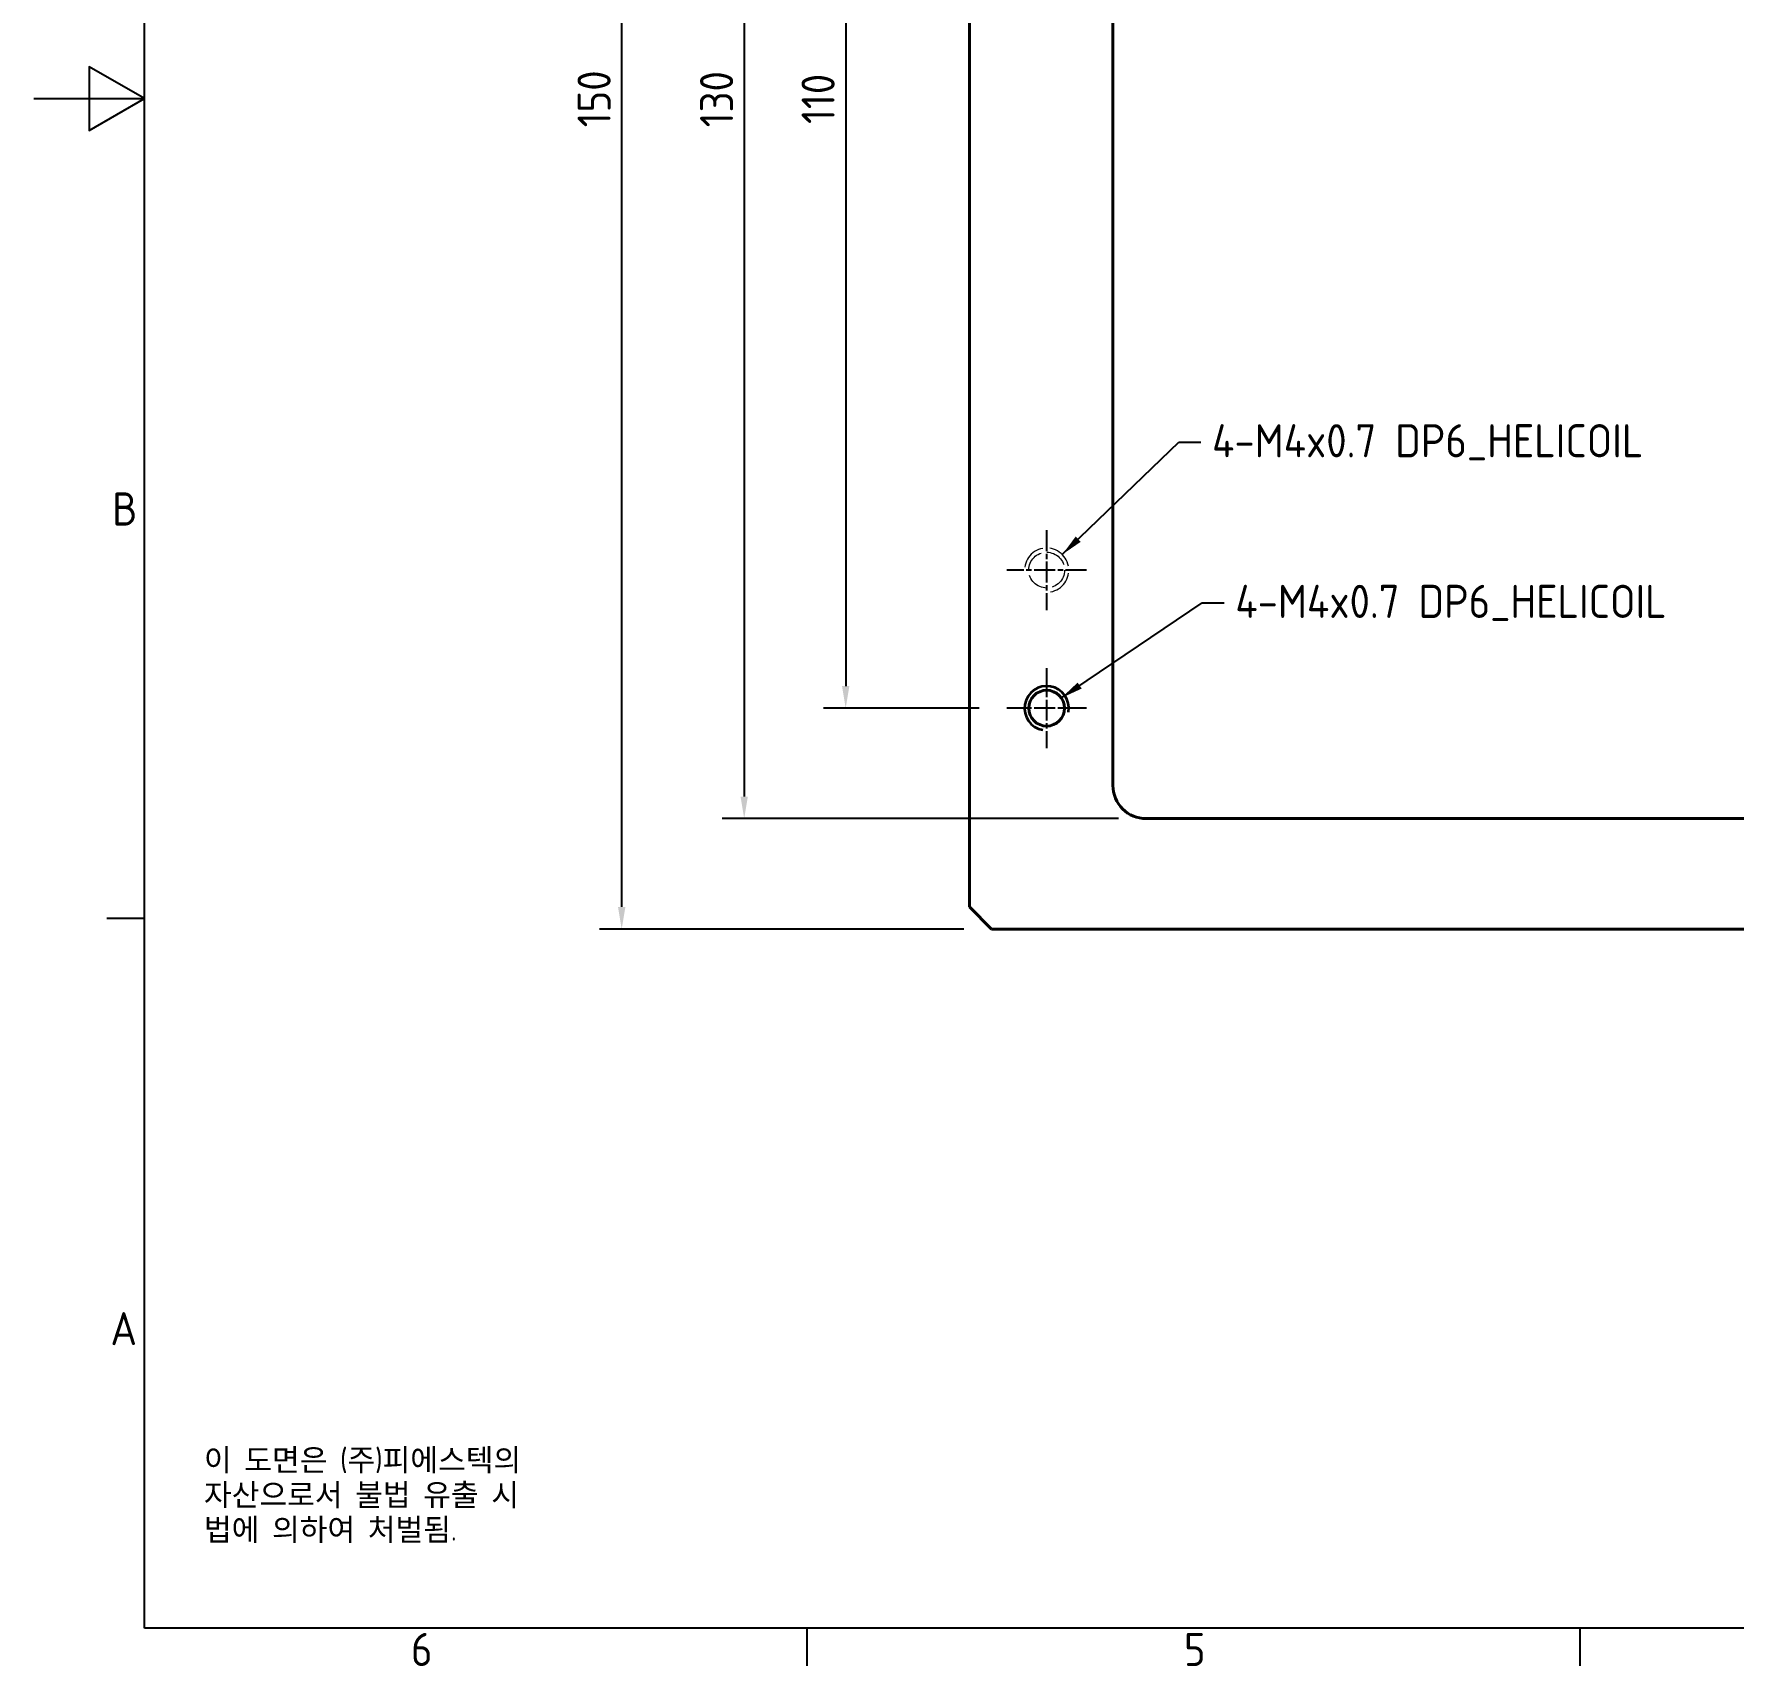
# Model space of a CAD drawing. Header units: millimetres. Extents: x 0 to 420, y 0 to 297.
# Drawn here: x 0 to 153.9, y 6.6 to 154.4 of the extents above; entities that cross this region are included whole.
import ezdxf

# ---------------------------------------------------------------- set-up
doc = ezdxf.new("R2010")
doc.units = ezdxf.units.MM
doc.linetypes.add('CHAIN', pattern=[0.35429999999999995, 0.2362, -0.0295, 0.0591, -0.0295])
doc.linetypes.add('DASHED', pattern=[0.2067, 0.1654, -0.0413])
doc.layers.get('0').update_dxf_attribs({"color": 3, "lineweight": 25})
for name, color, linetype, lineweight in [('가려진 것(ISO)', 2, 'DASHED', 18), ('가시적인 것(ISO)', 3, 'Continuous', 40), ('가시적인 좁은 것(ISO)', 3, 'Continuous', 35), ('경계(ISO)', 7, 'Continuous', 25), ('기호(ISO)', 5, 'Continuous', 25), ('중심 표식(ISO)', 1, 'Continuous', 25), ('치수(ISO)', 2, 'Continuous', 25)]:
    doc.layers.add(name, color=color, linetype=linetype, lineweight=lineweight)
doc.styles.add('문자 텍스트_M2B', font='isocp.shx')
doc.styles.add('문자 텍스트_PSTEK_POSCO', font='isocp.shx')
doc.styles.add('치수 텍스트_PSTEK_POSCO', font='isocp.shx')
doc.dimstyles.new('치수_PSTEK_POSCO', dxfattribs={"dimtxt": 3, "dimasz": 2, "dimexe": 2, "dimexo": 2.5, "dimgap": 1, "dimtad": 1, "dimrnd": 1e-08, "dimdsep": 46, "dimtxsty": '치수 텍스트_PSTEK_POSCO', "dimcen": 0.09, "dimdle": 10, "dimclrd": 7, "dimclre": 7, "dimclrt": 2, "dimadec": 1, "dimazin": 2, "dimtfac": 1, "dimtmove": 0, "dimatfit": 3, "dimfxl": 0, "dimtolj": 1, "dimlwd": -1, "dimlwe": -1, "dimarcsym": 0})
doc.dimstyles.new('치수_PSTEK_POSCO$7', dxfattribs={"dimtxt": 3, "dimasz": 2, "dimexe": 2, "dimexo": 2.5, "dimgap": 1, "dimtad": 1, "dimrnd": 1e-08, "dimdsep": 46, "dimtxsty": '치수 텍스트_PSTEK_POSCO', "dimcen": 0.09, "dimdle": 10, "dimclrd": 7, "dimclre": 7, "dimclrt": 2, "dimadec": 1, "dimazin": 2, "dimtfac": 1, "dimtmove": 0, "dimatfit": 3, "dimfxl": 0, "dimtolj": 1, "dimlwd": -1, "dimlwe": -1, "dimarcsym": 0})

# ---------------------------------------------------------------- blocks, each defined once
blk = doc.blocks.new('경계 Default Border')
at = {"layer": '경계(ISO)'}
for p, q in [((10, 74.25000190734863), (6.599999666213989, 74.25000190734863)), ((70, 10), (70, 6.599999666213989)), ((140, 10), (140, 6.599999666213989))]:
    blk.add_line(p, q, dxfattribs=at)
at = {"layer": '경계(ISO)', "flags": 128}
for points in [[(10, 10), (10, 287.0000076293945), (410, 287.0000076293945), (410, 10), (10, 10)], [(0, 148.5000038146973), (10, 148.5000038146973), (5, 151.3867473602295), (5, 145.6132507324219), (10, 148.5000038146973)]]:
    blk.add_lwpolyline(points, dxfattribs=at)
at = {"layer": '경계(ISO)', "color": 2, "char_height": 3.00000011920929, "attachment_point": 7, "style": '문자 텍스트_M2B'}
for s, insert in [('B', (7.078270083685684, 109.8463944559917)), ('A', (6.914400698149937, 35.61784856929444)), ('6', (34.14453946055966, 6.57139439638704)), ('5', (104.1445394605597, 6.57139439638704))]:
    blk.add_mtext(s, dxfattribs=dict(at, insert=insert))
blk = doc.blocks.new('*D22')
at = {"layer": 'Defpoints', "color": 0, "transparency": 16777216}
for p in [(88.08931168900722, 203.3072303856943), (73.51138863928561, 93.30723038569431), (88.08931168900722, 93.30723038569431)]:
    blk.add_point(p, dxfattribs=at)
at = {"layer": '치수(ISO)', "color": 7, "transparency": 16777216}
for p, q in [((85.58931168900722, 203.3072303856943), (71.51138863928564, 203.3072303856943)), ((73.51138863928564, 201.3072303856943), (73.51138863928561, 95.30723038569431)), ((85.58931168900722, 93.30723038569431), (71.51138863928561, 93.30723038569431))]:
    blk.add_line(p, q, dxfattribs=at)
for points in [[(73.17805530595231, 201.3072303856943), (73.84472197261897, 201.3072303856943), (73.51138863928564, 203.3072303856943)], [(73.17805530595228, 95.30723038569431), (73.84472197261894, 95.30723038569431), (73.51138863928561, 93.30723038569431)]]:
    blk.add_solid(points, dxfattribs=at)
at = {"layer": '치수(ISO)', "color": 2, "transparency": 16777216, "insert": (71.01138863928561, 146.2060492833321), "char_height": 3, "attachment_point": 4, "rotation": 90, "style": '치수 텍스트_PSTEK_POSCO'}
blk.add_mtext('\\A1;110', dxfattribs=at)
blk = doc.blocks.new('*D23')
at = {"layer": 'Defpoints', "color": 0, "transparency": 16777216}
for p in [(100.7103116890072, 213.3072303856943), (64.31878046420047, 83.30723038569434), (100.7103116890072, 83.30723038569433)]:
    blk.add_point(p, dxfattribs=at)
at = {"layer": '치수(ISO)', "color": 7, "transparency": 16777216}
for p, q in [((98.21031168900724, 213.3072303856943), (62.31878046420051, 213.3072303856943)), ((64.3187804642005, 211.3072303856943), (64.31878046420047, 85.30723038569434)), ((98.21031168900724, 83.30723038569433), (62.31878046420048, 83.30723038569434))]:
    blk.add_line(p, q, dxfattribs=at)
for points in [[(63.98544713086717, 211.3072303856943), (64.65211379753383, 211.3072303856943), (64.3187804642005, 213.3072303856943)], [(63.98544713086714, 85.30723038569434), (64.6521137975338, 85.30723038569434), (64.31878046420047, 83.30723038569434)]]:
    blk.add_solid(points, dxfattribs=at)
at = {"layer": '치수(ISO)', "color": 2, "transparency": 16777216, "insert": (61.81878046420047, 145.9060492833321), "char_height": 3, "attachment_point": 4, "rotation": 90, "style": '치수 텍스트_PSTEK_POSCO'}
blk.add_mtext('\\A1;130', dxfattribs=at)
blk = doc.blocks.new('*D24')
at = {"layer": 'Defpoints', "color": 0, "transparency": 16777216}
for p in [(53.22425335633928, 223.3072303856943), (86.71031168900724, 223.3072303856943), (86.71031168900718, 73.3072303856943)]:
    blk.add_point(p, dxfattribs=at)
at = {"layer": '치수(ISO)', "color": 7, "transparency": 16777216}
for p, q in [((84.21031168900724, 223.3072303856943), (51.22425335633928, 223.3072303856943)), ((53.22425335633925, 75.3072303856943), (53.22425335633928, 221.3072303856943)), ((84.21031168900718, 73.3072303856943), (51.22425335633925, 73.3072303856943))]:
    blk.add_line(p, q, dxfattribs=at)
for points in [[(52.89092002300595, 221.3072303856943), (53.55758668967262, 221.3072303856943), (53.22425335633928, 223.3072303856943)], [(52.89092002300591, 75.3072303856943), (53.55758668967258, 75.3072303856943), (53.22425335633925, 73.3072303856943)]]:
    blk.add_solid(points, dxfattribs=at)
at = {"layer": '치수(ISO)', "color": 2, "transparency": 16777216, "insert": (50.72425335633924, 145.9060492833321), "char_height": 3, "attachment_point": 4, "rotation": 90, "style": '치수 텍스트_PSTEK_POSCO'}
blk.add_mtext('\\A1;150', dxfattribs=at)

msp = doc.modelspace()

# ---------------------------------------------------------------- linework, layer by layer
at = {"layer": '가려진 것(ISO)', "ltscale": 12.31863021850586}
msp.add_circle((91.71031168900723, 105.8072303856943), 1.621, dxfattribs=at)
at = {"layer": '가려진 것(ISO)', "ltscale": 15.19880294799805}
msp.add_arc((91.71031168900723, 105.8072303856943), 2.000000000000008, 280.0000000000491, 189.999999999998, dxfattribs=at)
at = {"layer": '가시적인 것(ISO)'}
for p, q in [((84.71031168900717, 75.3072303856943), (84.71031168900724, 221.3072303856943)), ((97.71031168900723, 86.30723038569431), (97.71031168900723, 210.3072303856943)), ((258.7103116890073, 83.30723038569433), (100.7103116890072, 83.30723038569431)), ((86.71031168900717, 73.3072303856943), (84.71031168900717, 75.3072303856943)), ((272.7103116890072, 73.30723038569433), (86.71031168900718, 73.3072303856943))]:
    msp.add_line(p, q, dxfattribs=at)
msp.add_circle((91.71031168900723, 93.30723038569431), 1.621, dxfattribs=at)
msp.add_arc((100.7103116890072, 86.30723038569428), 2.999999999999954, 180, 270.0000000000007, dxfattribs=at)
at = {"layer": '가시적인 좁은 것(ISO)'}
msp.add_arc((91.71031168900726, 93.30723038569431), 2.000000000000013, 350.000000000002, 259.9999999999498, dxfattribs=at)
at = {"layer": '중심 표식(ISO)', "linetype": 'CHAIN', "ltscale": 8.047264099121094}
for p, q in [((91.71031168900723, 109.4282303856943), (91.71031168900723, 102.1862303856943)), ((95.33131168900722, 105.8072303856943), (88.08931168900722, 105.8072303856943)), ((91.71031168900723, 96.9282303856943), (91.71031168900723, 89.68623038569432)), ((95.33131168900722, 93.30723038569431), (88.08931168900722, 93.30723038569431))]:
    msp.add_line(p, q, dxfattribs=at)

# ---------------------------------------------------------------- block references
msp.add_blockref('경계 Default Border', (0, 0))

# ---------------------------------------------------------------- texts
at = {"layer": '기호(ISO)', "color": 2, "char_height": 3.00000011920929, "width": 48.49445009231567, "attachment_point": 4, "line_spacing_factor": 0.5250000357627869, "style": '치수 텍스트_PSTEK_POSCO'}
for insert in [(106.6872464553906, 117.3811854289585), (108.7952720755372, 102.8358060253994)]:
    msp.add_mtext('{4-M4x0.7 DP6_HELICOIL}', dxfattribs=dict(at, insert=insert))
at = {"layer": '기호(ISO)', "color": 7, "insert": (15.39462540488438, 26.22827243992431), "char_height": 2.000000029802322, "width": 51.24013826054251, "attachment_point": 1, "line_spacing_factor": 0.9442214369773865, "style": '문자 텍스트_PSTEK_POSCO'}
msp.add_mtext('{이 도면은 (주)피에스텍의\\P자산으로서 불법 유출 시 \\P법에 의하여 처벌됨.}', dxfattribs=at)

# ---------------------------------------------------------------- dimensions: what is measured, and where the dimension line sits
at = {"layer": '치수(ISO)', "color": 7}
for base, p1, p2, angle, picture, middle in [((53.22425335633928, 223.3072303856943), (86.71031168900718, 73.3072303856943), (86.71031168900724, 223.3072303856943), 90, '*D24', (53.22425335633924, 148.3072303856943)), ((64.31878046420047, 83.30723038569434), (100.7103116890072, 213.3072303856943), (100.7103116890072, 83.30723038569433), 270, '*D23', (64.31878046420047, 148.3072303856943)), ((73.51138863928561, 93.30723038569431), (88.08931168900722, 203.3072303856943), (88.08931168900722, 93.30723038569431), 90, '*D22', (73.51138863928561, 148.3072303856943))]:
    dim = msp.add_linear_dim(base=base, p1=p1, p2=p2, angle=angle, dimstyle='치수_PSTEK_POSCO', override={"dimdec": 2, "dimtp": 0, "dimtm": -0, "dimtdec": 2, "dimtofl": 0, "dimatfit": 1}, dxfattribs=at)
    dim.commit()
    dim.dimension.update_dxf_attribs({"geometry": picture, "text_midpoint": middle, "dimtype": 160})

# ---------------------------------------------------------------- leaders
at = {"layer": '기호(ISO)', "color": 7, "annotation_type": 0, "has_hookline": 1, "hookline_direction": 0, "text_width": 42.30000168085101}
for points in [[(93.12452525138053, 107.2214439480672), (103.6872464553906, 117.3811854289585), (105.6872464553906, 117.3811854289585)], [(93.04047102067256, 94.23368446031628), (105.7952720755372, 102.8358060253994), (107.7952720755372, 102.8358060253994)]]:
    msp.add_leader(points, dimstyle='치수_PSTEK_POSCO$7', override={"dimtad": 0}, dxfattribs=at)

doc.saveas('drawing.dxf')
